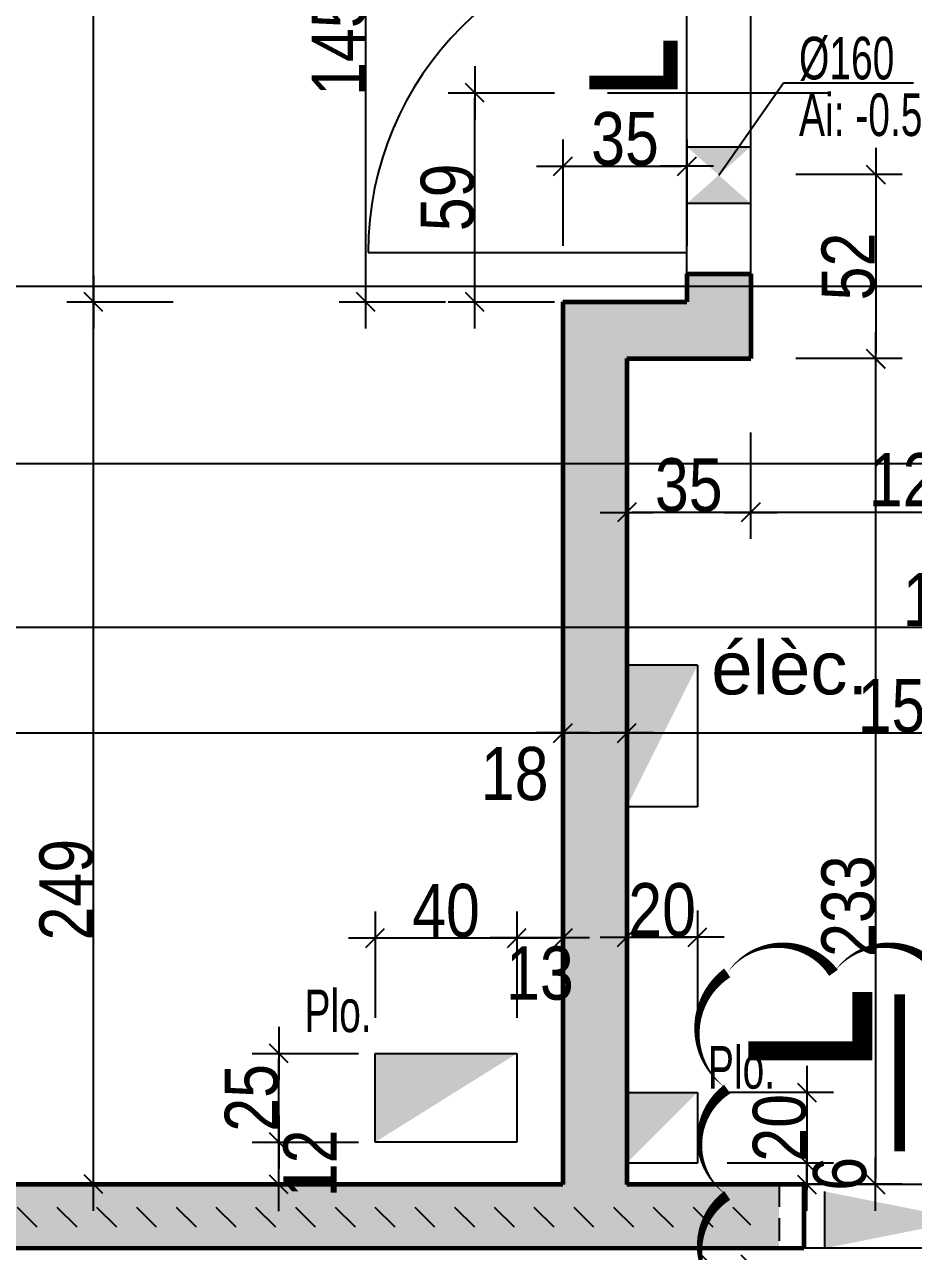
# Model space of a CAD drawing. Header units: centimetres. Extents: x 38820 to 82487, y -36363 to -12804.
# Drawn here: x 49691.6 to 49942.6, y -22795.3 to -22449 of the extents above; entities that cross this region are included whole.
import ezdxf
from ezdxf.enums import TextEntityAlignment as Align

# ---------------------------------------------------------------- set-up
doc = ezdxf.new("R2010")
doc.units = ezdxf.units.CM
doc.header["$LTSCALE"] = 0.5
doc.linetypes.add('CACHEX2', pattern=[19.05, 12.7, -6.35])
doc.layers.get('DEFPOINTS').update_dxf_attribs({"linetype": 'CONTINUOUS'})
for name, color, linetype in [('01_Cad_2', 5, 'CONTINUOUS'), ('01_cote_gen', 4, 'CONTINUOUS'), ('01_linteaux', 2, 'CONTINUOUS'), ('01_murs_sup', 2, 'CACHEX2'), ('01_resv', 32, 'CONTINUOUS'), ('01_texte', 230, 'CONTINUOUS'), ('AA_COTES', 2, 'CONTINUOUS')]:
    doc.layers.add(name, color=color, linetype=linetype)
doc.layers.add('01_murs_coup', color=5, linetype='CONTINUOUS', lineweight=60)
doc.styles.add('ARIAL', font='arial.ttf')
doc.styles.add('Arial Narrow', font='ARIALN.TTF')
doc.styles.add('impact', font='impact.ttf')
doc.styles.add('STYLE2', font='ARIALN.TTF')
doc.dimstyles.new('JB50', dxfattribs={"dimscale": 0.1, "dimtxt": 150, "dimasz": 15, "dimexe": 0.1, "dimexo": 0.1, "dimgap": 0.09, "dimtad": 1, "dimdec": 1, "dimdsep": 46, "dimtxsty": 'STYLE2', "dimblk1": 'BOND_G', "dimblk2": 'BOND_D', "dimsah": 1, "dimcen": 1.5, "dimdle": 0.01, "dimse1": 1, "dimse2": 1, "dimclrd": 4, "dimclre": 2, "dimclrt": 6, "dimazin": 2, "dimtfac": 2.333333, "dimtdec": 1, "dimtix": 1, "dimtmove": 2, "dimatfit": 3, "dimldrblk": 'BOND_G', "dimfxl": 1, "dimtolj": 1, "dimtzin": 0, "dimarcsym": 0})

# ---------------------------------------------------------------- blocks, each defined once
blk = doc.blocks.new('BOND_G')
at = {"layer": 'AA_COTES', "color": 0}
for p, q in [((0, -5), (0, 15)), ((5, 0), (-5, 0)), ((1.77, 1.77), (-1.77, -1.77))]:
    blk.add_line(p, q, dxfattribs=at)
blk = doc.blocks.new('BOND_D')
at = {"layer": 'AA_COTES', "color": 0}
for p, q in [((0, 5), (0, -15)), ((5, 0), (-5, 0)), ((-1.77, -1.77), (1.77, 1.77))]:
    blk.add_line(p, q, dxfattribs=at)
blk = doc.blocks.new('*D707')
at = {"layer": '01_cote_gen', "color": 4, "lineweight": -2, "transparency": 16777216}
blk.add_line((49193.14, -22619.1), (50724.13, -22619.1), dxfattribs=at)
at = {"layer": 'DEFPOINTS', "color": 0}
for p in [(50725.63, -22619.1), (49191.64, -22728.43), (50725.63, -22728.43)]:
    blk.add_point(p, dxfattribs=at)
at = {"layer": '01_cote_gen', "color": 4, "lineweight": -2, "transparency": 16777216, "xscale": 1.5, "yscale": 1.5, "zscale": 1.5, "rotation": 180}
blk.add_blockref('BOND_G', (49191.64, -22619.1), dxfattribs=at)
at = {"layer": '01_cote_gen', "color": 4, "lineweight": -2, "transparency": 16777216, "xscale": 1.5, "yscale": 1.5, "zscale": 1.5}
blk.add_blockref('BOND_D', (50725.63, -22619.1), dxfattribs=at)
at = {"layer": '01_cote_gen', "color": 6, "transparency": 16777216, "insert": (49958.63, -22611.43), "char_height": 15, "attachment_point": 5, "style": 'STYLE2'}
blk.add_mtext('\\A1;1534', dxfattribs=at)
blk = doc.blocks.new('*D709')
at = {"layer": '01_cote_gen', "color": 4, "lineweight": -2, "transparency": 16777216}
blk.add_line((49209.13, -22648.97), (49842.13, -22648.97), dxfattribs=at)
at = {"layer": 'DEFPOINTS', "color": 0}
for p in [(49843.63, -22648.97), (49207.63, -22661.4), (49843.63, -22691.9)]:
    blk.add_point(p, dxfattribs=at)
at = {"layer": '01_cote_gen', "color": 4, "lineweight": -2, "transparency": 16777216, "xscale": 1.5, "yscale": 1.5, "zscale": 1.5, "rotation": 180}
blk.add_blockref('BOND_G', (49207.63, -22648.97), dxfattribs=at)
at = {"layer": '01_cote_gen', "color": 4, "lineweight": -2, "transparency": 16777216, "xscale": 1.5, "yscale": 1.5, "zscale": 1.5}
blk.add_blockref('BOND_D', (49843.63, -22648.97), dxfattribs=at)
at = {"layer": '01_cote_gen', "color": 6, "transparency": 16777216, "insert": (49525.63, -22641.3), "char_height": 15, "attachment_point": 5, "style": 'STYLE2'}
blk.add_mtext('\\A1;636', dxfattribs=at)
blk = doc.blocks.new('*D710')
at = {"layer": '01_cote_gen', "color": 4, "lineweight": -2, "transparency": 16777216}
blk.add_line((49845.13, -22648.97), (49860.13, -22648.97), dxfattribs=at)
at = {"layer": 'DEFPOINTS', "color": 0}
for p in [(49861.63, -22648.97), (49843.63, -22691.9), (49861.63, -22700.14)]:
    blk.add_point(p, dxfattribs=at)
at = {"layer": '01_cote_gen', "color": 4, "lineweight": -2, "transparency": 16777216, "xscale": 1.5, "yscale": 1.5, "zscale": 1.5, "rotation": 180}
blk.add_blockref('BOND_G', (49843.63, -22648.97), dxfattribs=at)
at = {"layer": '01_cote_gen', "color": 4, "lineweight": -2, "transparency": 16777216, "xscale": 1.5, "yscale": 1.5, "zscale": 1.5}
blk.add_blockref('BOND_D', (49861.63, -22648.97), dxfattribs=at)
at = {"layer": '01_cote_gen', "color": 6, "transparency": 16777216, "insert": (49829.98, -22660.53), "char_height": 15, "attachment_point": 5, "style": 'STYLE2'}
blk.add_mtext('\\A1;18', dxfattribs=at)
blk = doc.blocks.new('*D711')
at = {"layer": '01_cote_gen', "color": 4, "lineweight": -2, "transparency": 16777216}
blk.add_line((49863.13, -22648.97), (50019.13, -22648.97), dxfattribs=at)
at = {"layer": 'DEFPOINTS', "color": 0}
for p in [(50020.63, -22648.97), (49861.63, -22700.14), (50020.63, -22700.14)]:
    blk.add_point(p, dxfattribs=at)
at = {"layer": '01_cote_gen', "color": 4, "lineweight": -2, "transparency": 16777216, "xscale": 1.5, "yscale": 1.5, "zscale": 1.5, "rotation": 180}
blk.add_blockref('BOND_G', (49861.63, -22648.97), dxfattribs=at)
at = {"layer": '01_cote_gen', "color": 4, "lineweight": -2, "transparency": 16777216, "xscale": 1.5, "yscale": 1.5, "zscale": 1.5}
blk.add_blockref('BOND_D', (50020.63, -22648.97), dxfattribs=at)
at = {"layer": '01_cote_gen', "color": 6, "transparency": 16777216, "insert": (49941.13, -22641.3), "char_height": 15, "attachment_point": 5, "style": 'STYLE2'}
blk.add_mtext('\\A1;159', dxfattribs=at)
blk = doc.blocks.new('*D1338')
at = {"layer": '01_cote_gen', "color": 4, "lineweight": -2, "transparency": 16777216}
blk.add_line((50019.07, -22586.71), (49898.12, -22586.71), dxfattribs=at)
at = {"layer": 'DEFPOINTS', "color": 0}
for p in [(49896.62, -22566.9), (50020.57, -22571.82), (49896.62, -22586.71)]:
    blk.add_point(p, dxfattribs=at)
at = {"layer": '01_cote_gen', "color": 4, "lineweight": -2, "transparency": 16777216, "xscale": 1.5, "yscale": 1.5, "zscale": 1.5, "rotation": 180}
blk.add_blockref('BOND_D', (49896.62, -22586.71), dxfattribs=at)
at = {"layer": '01_cote_gen', "color": 4, "lineweight": -2, "transparency": 16777216, "xscale": 1.5, "yscale": 1.5, "zscale": 1.5}
blk.add_blockref('BOND_G', (50020.57, -22586.71), dxfattribs=at)
at = {"layer": '01_cote_gen', "color": 6, "transparency": 16777216, "insert": (49944.3, -22577.49), "char_height": 15, "attachment_point": 5, "style": 'STYLE2'}
blk.add_mtext('\\A1;124', dxfattribs=at)
blk = doc.blocks.new('*D1339')
at = {"layer": '01_cote_gen', "color": 4, "lineweight": -2, "transparency": 16777216}
blk.add_line((49895.12, -22586.71), (49863.12, -22586.71), dxfattribs=at)
at = {"layer": 'DEFPOINTS', "color": 0}
for p in [(49861.62, -22566.81), (49896.62, -22566.8), (49861.62, -22586.71)]:
    blk.add_point(p, dxfattribs=at)
at = {"layer": '01_cote_gen', "color": 4, "lineweight": -2, "transparency": 16777216, "xscale": 1.5, "yscale": 1.5, "zscale": 1.5, "rotation": 180}
blk.add_blockref('BOND_D', (49861.62, -22586.71), dxfattribs=at)
at = {"layer": '01_cote_gen', "color": 4, "lineweight": -2, "transparency": 16777216, "xscale": 1.5, "yscale": 1.5, "zscale": 1.5}
blk.add_blockref('BOND_G', (49896.62, -22586.71), dxfattribs=at)
at = {"layer": '01_cote_gen', "color": 6, "transparency": 16777216, "insert": (49879.12, -22579.04), "char_height": 15, "attachment_point": 5, "style": 'STYLE2'}
blk.add_mtext('\\A1;35', dxfattribs=at)
blk = doc.blocks.new('*D1357')
at = {"layer": '01_cote_gen', "color": 4, "lineweight": -2, "transparency": 16777216}
blk.add_line((49711.08, -22774.82), (49711.08, -22528.82), dxfattribs=at)
at = {"layer": 'DEFPOINTS', "color": 0}
for p in [(49711.08, -22527.32), (49810.31, -22527.32), (49810.31, -22776.32)]:
    blk.add_point(p, dxfattribs=at)
at = {"layer": '01_cote_gen', "color": 4, "lineweight": -2, "transparency": 16777216, "xscale": 1.5, "yscale": 1.5, "zscale": 1.5}
for name, p, rotation in [('BOND_D', (49711.08, -22527.32), 90), ('BOND_G', (49711.08, -22776.32), 270)]:
    blk.add_blockref(name, p, dxfattribs=dict(at, rotation=rotation))
at = {"layer": '01_cote_gen', "color": 6, "transparency": 16777216, "insert": (49703.42, -22693.19), "char_height": 15, "attachment_point": 5, "rotation": 90, "style": 'STYLE2'}
blk.add_mtext('\\A1;249', dxfattribs=at)
blk = doc.blocks.new('*D1358')
at = {"layer": '01_cote_gen', "color": 4, "lineweight": -2, "transparency": 16777216}
blk.add_line((49711.08, -22525.82), (49711.08, -21965.82), dxfattribs=at)
at = {"layer": 'DEFPOINTS', "color": 0}
for p in [(49711.08, -21964.32), (49753.77, -21964.32), (49810.31, -22527.32)]:
    blk.add_point(p, dxfattribs=at)
at = {"layer": '01_cote_gen', "color": 4, "lineweight": -2, "transparency": 16777216, "xscale": 1.5, "yscale": 1.5, "zscale": 1.5}
for name, p, rotation in [('BOND_D', (49711.08, -21964.32), 90), ('BOND_G', (49711.08, -22527.32), 270)]:
    blk.add_blockref(name, p, dxfattribs=dict(at, rotation=rotation))
at = {"layer": '01_cote_gen', "color": 6, "transparency": 16777216, "insert": (49703.42, -22245.82), "char_height": 15, "attachment_point": 5, "rotation": 90, "style": 'STYLE2'}
blk.add_mtext('\\A1;563', dxfattribs=at)
blk = doc.blocks.new('*D1403')
at = {"layer": '01_cote_gen', "color": 4, "lineweight": -2, "ltscale": 2, "transparency": 16777216}
blk.add_line((49681.25, -22774.88), (49681.25, -21965.82), dxfattribs=at)
at = {"layer": 'DEFPOINTS', "color": 0, "ltscale": 2}
for p in [(49681.25, -21964.32), (49717.98, -21964.32), (49717.98, -22776.38)]:
    blk.add_point(p, dxfattribs=at)
at = {"layer": '01_cote_gen', "color": 4, "lineweight": -2, "ltscale": 2, "transparency": 16777216, "xscale": 1.5, "yscale": 1.5, "zscale": 1.5}
for name, p, rotation in [('BOND_D', (49681.25, -21964.32), 90), ('BOND_G', (49681.25, -22776.38), 270)]:
    blk.add_blockref(name, p, dxfattribs=dict(at, rotation=rotation))
at = {"layer": '01_cote_gen', "color": 6, "ltscale": 2, "transparency": 16777216, "insert": (49673.58, -22331.35), "char_height": 15, "attachment_point": 5, "rotation": 90, "style": 'STYLE2'}
blk.add_mtext('\\A1;812.1', dxfattribs=at)
blk = doc.blocks.new('*D1442')
at = {"layer": '01_cote_gen', "color": 4, "lineweight": -2, "ltscale": 2, "transparency": 16777216}
blk.add_line((49845.12, -22489), (49877.12, -22489), dxfattribs=at)
at = {"layer": 'DEFPOINTS', "color": 0, "ltscale": 2}
for p in [(49878.62, -22489), (49843.62, -22527.32), (49878.62, -22527.32)]:
    blk.add_point(p, dxfattribs=at)
at = {"layer": '01_cote_gen', "color": 4, "lineweight": -2, "ltscale": 2, "transparency": 16777216, "xscale": 1.5, "yscale": 1.5, "zscale": 1.5, "rotation": 180}
blk.add_blockref('BOND_G', (49843.62, -22489), dxfattribs=at)
at = {"layer": '01_cote_gen', "color": 4, "lineweight": -2, "ltscale": 2, "transparency": 16777216, "xscale": 1.5, "yscale": 1.5, "zscale": 1.5}
blk.add_blockref('BOND_D', (49878.62, -22489), dxfattribs=at)
at = {"layer": '01_cote_gen', "color": 6, "ltscale": 2, "transparency": 16777216, "insert": (49861.12, -22481.33), "char_height": 15, "attachment_point": 5, "style": 'STYLE2'}
blk.add_mtext('\\A1;35', dxfattribs=at)
blk = doc.blocks.new('*D1443')
at = {"layer": '01_cote_gen', "color": 4, "lineweight": -2, "ltscale": 2, "transparency": 16777216}
blk.add_line((49818.73, -22525.82), (49818.73, -22469.79), dxfattribs=at)
at = {"layer": 'DEFPOINTS', "color": 0, "ltscale": 2}
for p in [(49818.73, -22468.29), (49860.23, -22468.29), (49843.62, -22527.32)]:
    blk.add_point(p, dxfattribs=at)
at = {"layer": '01_cote_gen', "color": 4, "lineweight": -2, "ltscale": 2, "transparency": 16777216, "xscale": 1.5, "yscale": 1.5, "zscale": 1.5}
for name, p, rotation in [('BOND_D', (49818.73, -22468.29), 90), ('BOND_G', (49818.73, -22527.32), 270)]:
    blk.add_blockref(name, p, dxfattribs=dict(at, rotation=rotation))
at = {"layer": '01_cote_gen', "color": 6, "ltscale": 2, "transparency": 16777216, "insert": (49811.06, -22497.81), "char_height": 15, "attachment_point": 5, "rotation": 90, "style": 'STYLE2'}
blk.add_mtext('\\A1;59', dxfattribs=at)
blk = doc.blocks.new('*D1458')
at = {"layer": '01_cote_gen', "color": 4, "lineweight": -2, "transparency": 16777216}
blk.add_line((49931.85, -22544.82), (49931.85, -22774.85), dxfattribs=at)
at = {"layer": 'DEFPOINTS', "color": 0}
for p in [(49896.62, -22543.32), (49886.62, -22776.35), (49931.85, -22776.35)]:
    blk.add_point(p, dxfattribs=at)
at = {"layer": '01_cote_gen', "color": 4, "lineweight": -2, "transparency": 16777216, "xscale": 1.5, "yscale": 1.5, "zscale": 1.5}
for name, p, rotation in [('BOND_G', (49931.85, -22543.32), 90), ('BOND_D', (49931.85, -22776.35), 270)]:
    blk.add_blockref(name, p, dxfattribs=dict(at, rotation=rotation))
at = {"layer": '01_cote_gen', "color": 6, "transparency": 16777216, "insert": (49924.18, -22697.84), "char_height": 15, "attachment_point": 5, "rotation": 90, "style": 'STYLE2'}
blk.add_mtext('\\A1;233', dxfattribs=at)
blk = doc.blocks.new('*D1777')
at = {"layer": '01_resv', "color": 4, "lineweight": -2, "transparency": 16777216}
blk.add_line((49792.1, -22706.83), (49829.1, -22706.83), dxfattribs=at)
at = {"layer": 'DEFPOINTS', "color": 0}
for p in [(49830.6, -22706.83), (49790.6, -22739.45), (49830.6, -22739.45)]:
    blk.add_point(p, dxfattribs=at)
at = {"layer": '01_resv', "color": 4, "lineweight": -2, "transparency": 16777216, "xscale": 1.5, "yscale": 1.5, "zscale": 1.5, "rotation": 180}
blk.add_blockref('BOND_G', (49790.6, -22706.83), dxfattribs=at)
at = {"layer": '01_resv', "color": 4, "lineweight": -2, "transparency": 16777216, "xscale": 1.5, "yscale": 1.5, "zscale": 1.5}
blk.add_blockref('BOND_D', (49830.6, -22706.83), dxfattribs=at)
at = {"layer": '01_resv', "color": 6, "transparency": 16777216, "insert": (49810.6, -22699.16), "char_height": 15, "attachment_point": 5, "style": 'STYLE2'}
blk.add_mtext('\\A1;40', dxfattribs=at)
blk = doc.blocks.new('*D1778')
at = {"layer": '01_resv', "color": 4, "lineweight": -2, "transparency": 16777216}
blk.add_line((49832.1, -22706.83), (49842.12, -22706.83), dxfattribs=at)
at = {"layer": 'DEFPOINTS', "color": 0}
for p in [(49843.62, -22706.83), (49830.6, -22717.24), (49843.62, -22717.24)]:
    blk.add_point(p, dxfattribs=at)
at = {"layer": '01_resv', "color": 4, "lineweight": -2, "transparency": 16777216, "xscale": 1.5, "yscale": 1.5, "zscale": 1.5, "rotation": 180}
blk.add_blockref('BOND_G', (49830.6, -22706.83), dxfattribs=at)
at = {"layer": '01_resv', "color": 4, "lineweight": -2, "transparency": 16777216, "xscale": 1.5, "yscale": 1.5, "zscale": 1.5}
blk.add_blockref('BOND_D', (49843.62, -22706.83), dxfattribs=at)
at = {"layer": '01_resv', "color": 6, "transparency": 16777216, "insert": (49837.11, -22716.84), "char_height": 15, "attachment_point": 5, "style": 'STYLE2'}
blk.add_mtext('\\A1;13', dxfattribs=at)
blk = doc.blocks.new('*D1779')
at = {"layer": '01_resv', "color": 4, "lineweight": -2, "transparency": 16777216}
blk.add_line((49763.41, -22774.91), (49763.41, -22765.95), dxfattribs=at)
at = {"layer": 'DEFPOINTS', "color": 0}
for p in [(49763.41, -22764.45), (49807.43, -22764.45), (49807.43, -22776.41)]:
    blk.add_point(p, dxfattribs=at)
at = {"layer": '01_resv', "color": 4, "lineweight": -2, "transparency": 16777216, "xscale": 1.5, "yscale": 1.5, "zscale": 1.5}
for name, p, rotation in [('BOND_D', (49763.41, -22764.45), 90), ('BOND_G', (49763.41, -22776.41), 270)]:
    blk.add_blockref(name, p, dxfattribs=dict(at, rotation=rotation))
at = {"layer": '01_resv', "color": 6, "transparency": 16777216, "insert": (49772.18, -22770.43), "char_height": 15, "attachment_point": 5, "rotation": 90, "style": 'STYLE2'}
blk.add_mtext('\\A1;12', dxfattribs=at)
blk = doc.blocks.new('*D1780')
at = {"layer": '01_resv', "color": 4, "lineweight": -2, "transparency": 16777216}
blk.add_line((49763.41, -22762.95), (49763.41, -22740.95), dxfattribs=at)
at = {"layer": 'DEFPOINTS', "color": 0}
for p in [(49763.41, -22739.45), (49790.6, -22739.45), (49790.6, -22764.45)]:
    blk.add_point(p, dxfattribs=at)
at = {"layer": '01_resv', "color": 4, "lineweight": -2, "transparency": 16777216, "xscale": 1.5, "yscale": 1.5, "zscale": 1.5}
for name, p, rotation in [('BOND_D', (49763.41, -22739.45), 90), ('BOND_G', (49763.41, -22764.45), 270)]:
    blk.add_blockref(name, p, dxfattribs=dict(at, rotation=rotation))
at = {"layer": '01_resv', "color": 6, "transparency": 16777216, "insert": (49755.74, -22751.95), "char_height": 15, "attachment_point": 5, "rotation": 90, "style": 'STYLE2'}
blk.add_mtext('\\A1;25', dxfattribs=at)
blk = doc.blocks.new('*D1781')
at = {"layer": '01_resv', "color": 4, "lineweight": -2, "transparency": 16777216}
blk.add_line((49912.48, -22751.92), (49912.48, -22768.92), dxfattribs=at)
at = {"layer": 'DEFPOINTS', "color": 0}
for p in [(49881.59, -22750.42), (49881.59, -22770.42), (49912.48, -22770.42)]:
    blk.add_point(p, dxfattribs=at)
at = {"layer": '01_resv', "color": 4, "lineweight": -2, "transparency": 16777216, "xscale": 1.5, "yscale": 1.5, "zscale": 1.5}
for name, p, rotation in [('BOND_G', (49912.48, -22750.42), 90), ('BOND_D', (49912.48, -22770.42), 270)]:
    blk.add_blockref(name, p, dxfattribs=dict(at, rotation=rotation))
at = {"layer": '01_resv', "color": 6, "transparency": 16777216, "insert": (49904.81, -22760.42), "char_height": 15, "attachment_point": 5, "rotation": 90, "style": 'STYLE2'}
blk.add_mtext('\\A1;20', dxfattribs=at)
blk = doc.blocks.new('*D1782')
at = {"layer": '01_resv', "color": 4, "lineweight": -2, "transparency": 16777216}
blk.add_line((49912.48, -22771.92), (49912.48, -22774.88), dxfattribs=at)
at = {"layer": 'DEFPOINTS', "color": 0}
for p in [(49906.53, -22770.42), (49906.52, -22776.38), (49912.48, -22776.38)]:
    blk.add_point(p, dxfattribs=at)
at = {"layer": '01_resv', "color": 4, "lineweight": -2, "transparency": 16777216, "xscale": 1.5, "yscale": 1.5, "zscale": 1.5}
for name, p, rotation in [('BOND_G', (49912.48, -22770.42), 90), ('BOND_D', (49912.48, -22776.38), 270)]:
    blk.add_blockref(name, p, dxfattribs=dict(at, rotation=rotation))
at = {"layer": '01_resv', "color": 6, "transparency": 16777216, "insert": (49921.8, -22773.4), "char_height": 15, "attachment_point": 5, "rotation": 90, "style": 'STYLE2'}
blk.add_mtext('\\A1;6', dxfattribs=at)
blk = doc.blocks.new('*D1783')
at = {"layer": '01_resv', "color": 4, "lineweight": -2, "transparency": 16777216}
blk.add_line((49863.12, -22706.62), (49880.09, -22706.62), dxfattribs=at)
at = {"layer": 'DEFPOINTS', "color": 0}
for p in [(49881.59, -22706.62), (49861.62, -22748.21), (49881.59, -22748.21)]:
    blk.add_point(p, dxfattribs=at)
at = {"layer": '01_resv', "color": 4, "lineweight": -2, "transparency": 16777216, "xscale": 1.5, "yscale": 1.5, "zscale": 1.5, "rotation": 180}
blk.add_blockref('BOND_G', (49861.62, -22706.62), dxfattribs=at)
at = {"layer": '01_resv', "color": 4, "lineweight": -2, "transparency": 16777216, "xscale": 1.5, "yscale": 1.5, "zscale": 1.5}
blk.add_blockref('BOND_D', (49881.59, -22706.62), dxfattribs=at)
at = {"layer": '01_resv', "color": 6, "transparency": 16777216, "insert": (49871.6, -22698.95), "char_height": 15, "attachment_point": 5, "style": 'STYLE2'}
blk.add_mtext('\\A1;20', dxfattribs=at)
blk = doc.blocks.new('*D1791')
at = {"layer": '01_resv', "color": 4, "lineweight": -2, "transparency": 16777216}
blk.add_line((49931.89, -22492.84), (49931.89, -22541.82), dxfattribs=at)
at = {"layer": 'DEFPOINTS', "color": 0}
for p in [(49887.64, -22491.34), (49909.35, -22543.32), (49931.89, -22543.32)]:
    blk.add_point(p, dxfattribs=at)
at = {"layer": '01_resv', "color": 4, "lineweight": -2, "transparency": 16777216, "xscale": 1.5, "yscale": 1.5, "zscale": 1.5}
for name, p, rotation in [('BOND_G', (49931.89, -22491.34), 90), ('BOND_D', (49931.89, -22543.32), 270)]:
    blk.add_blockref(name, p, dxfattribs=dict(at, rotation=rotation))
at = {"layer": '01_resv', "color": 6, "transparency": 16777216, "insert": (49924.22, -22517.33), "char_height": 15, "attachment_point": 5, "rotation": 90, "style": 'STYLE2'}
blk.add_mtext('\\A1;52', dxfattribs=at)
blk = doc.blocks.new('*D1794')
at = {"layer": '01_resv', "color": 4, "lineweight": -2, "transparency": 16777216}
blk.add_line((49787.97, -22525.82), (49787.97, -22383.86), dxfattribs=at)
at = {"layer": 'DEFPOINTS', "color": 0}
for p in [(49787.97, -22382.36), (49828.99, -22382.36), (49843.62, -22527.32)]:
    blk.add_point(p, dxfattribs=at)
at = {"layer": '01_resv', "color": 4, "lineweight": -2, "transparency": 16777216, "xscale": 1.5, "yscale": 1.5, "zscale": 1.5}
for name, p, rotation in [('BOND_D', (49787.97, -22382.36), 90), ('BOND_G', (49787.97, -22527.32), 270)]:
    blk.add_blockref(name, p, dxfattribs=dict(at, rotation=rotation))
at = {"layer": '01_resv', "color": 6, "transparency": 16777216, "insert": (49780.31, -22454.84), "char_height": 15, "attachment_point": 5, "rotation": 90, "style": 'STYLE2'}
blk.add_mtext('\\A1;145', dxfattribs=at)

msp = doc.modelspace()

# ---------------------------------------------------------------- hatches: boundary and pattern name
at = {"layer": '01_murs_sup'}
h = msp.add_hatch(dxfattribs=at)
h.set_pattern_fill('DASH', color=256, scale=2.5, angle=135)
h.set_pattern_definition([(135, (-18726.4956, -4683.299), (-11.22532015, 9e-16), [7.9375, -7.9375])])
h.paths.add_polyline_path([(50725.551, -22459.29), (50709.613, -22459.29), (50709.613, -22776.39), (50038.613, -22776.388), (50038.613, -22484.326), (50020.613, -22484.327), (50020.613, -22776.32), (50006.629, -22776.325), (50006.629, -22794.395), (50725.63, -22794.39)])
h.paths.add_polyline_path([(49904.631, -22776.422), (49861.618, -22776.415), (49861.618, -22543.317), (49896.618, -22543.317), (49896.618, -22519.395), (49878.618, -22519.395), (49878.618, -22527.317), (49843.618, -22527.317), (49843.618, -22776.412), (49207.614, -22776.32), (49207.614, -22458.323), (49191.614, -22458.323), (49191.614, -22794.317), (49904.633, -22794.423)])
h = msp.add_hatch(dxfattribs=at)
h.set_pattern_fill('DASH', color=256, scale=2.5, angle=135)
h.set_pattern_definition([(135, (-19116.01, 5488.093), (-11.22532015, 9e-16), [7.9375, -7.9375])])
h.paths.add_polyline_path([(50038.63, -22985.387), (50020.63, -22985.387), (50020.63, -23043.387), (50038.63, -23043.387)])
h.paths.add_polyline_path([(49896.631, -22985.387), (49878.631, -22985.387), (49878.631, -23043.387), (49896.631, -23043.387)])
h.paths.add_polyline_path([(49896.631, -23133.387), (49878.631, -23133.387), (49878.631, -23274.387), (49896.631, -23274.387)])
h.paths.add_polyline_path([(50038.63, -23133.387), (50020.63, -23133.387), (50020.63, -23274.387), (50038.63, -23274.387)])
h.paths.add_polyline_path([(49191.636, -22794.387), (49896.631, -22794.387), (49896.631, -22778.387), (49861.631, -22778.387), (49843.631, -22778.387), (49207.636, -22778.387), (49191.636, -22778.387)])
h.paths.add_polyline_path([(49896.631, -22796.39), (49878.631, -22796.39), (49878.631, -22895.387), (49896.631, -22895.387)])
h = msp.add_hatch(dxfattribs=at)
h.set_pattern_fill('DASH', color=256, scale=2.5, angle=135)
h.set_pattern_definition([(135, (-19116.01, 5488.093), (-11.22532015, 9e-16), [7.9375, -7.9375])])
h.paths.add_polyline_path([(50038.63, -22985.387), (50020.63, -22985.387), (50020.63, -23043.387), (50038.63, -23043.387)])
h.paths.add_polyline_path([(49896.631, -22985.387), (49878.631, -22985.387), (49878.631, -23043.387), (49896.631, -23043.387)])
h.paths.add_polyline_path([(49896.631, -23133.387), (49878.631, -23133.387), (49878.631, -23274.387), (49896.631, -23274.387)])
h.paths.add_polyline_path([(50038.63, -23133.387), (50020.63, -23133.387), (50020.63, -23274.387), (50038.63, -23274.387)])
h.paths.add_polyline_path([(49191.636, -22794.387), (49896.631, -22794.387), (49896.631, -22778.387), (49861.631, -22778.387), (49843.631, -22778.387), (49207.636, -22778.387), (49191.636, -22778.387)])
h.paths.add_polyline_path([(49896.631, -22796.39), (49878.631, -22796.39), (49878.631, -22895.387), (49896.631, -22895.387)])

# ---------------------------------------------------------------- linework, layer by layer
at = {"layer": '01_Cad_2'}
msp.add_line((52889.389, -22522.97), (45899.389, -22522.97), dxfattribs=at)
at = {"layer": '01_Cad_2', "color": 2}
msp.add_line((52839.389, -22572.97), (45949.389, -22572.97), dxfattribs=at)
at = {"layer": '01_linteaux'}
for p, q in [((49878.618, -22519.395), (49878.626, -22417.395)), ((49896.618, -22519.395), (49896.618, -22417.395)), ((49856.195, -22468.295), (49919.096, -22468.295)), ((49788.62, -22513.394), (49878.619, -22513.4)), ((50013.614, -22776.32), (49911.615, -22776.4)), ((50013.614, -22794.39), (49911.617, -22794.4)), ((50013.629, -22794.387), (49911.632, -22794.387))]:
    msp.add_line(p, q, dxfattribs=at)
msp.add_arc((49878.617, -22513.395), 89.997, 89.99948, 179.99947, dxfattribs=at)
at = {"layer": '01_murs_coup'}
for p, q in [((49878.618, -22519.395), (49878.618, -22527.317)), ((49878.618, -22519.395), (49896.618, -22519.395)), ((49896.618, -22519.395), (49896.618, -22543.317)), ((49843.618, -22527.317), (49843.618, -22776.412)), ((49843.618, -22527.317), (49878.618, -22527.317)), ((49861.618, -22543.317), (49861.618, -22776.415)), ((49861.618, -22543.317), (49896.618, -22543.317)), ((49843.618, -22776.412), (49207.614, -22776.32)), ((49911.615, -22776.39), (49861.618, -22776.32)), ((49911.615, -22776.422), (49861.618, -22776.415)), ((49911.615, -22776.39), (49911.617, -22794.423)), ((49911.617, -22794.423), (49191.614, -22794.317))]:
    msp.add_line(p, q, dxfattribs=at)
at = {"layer": '01_murs_sup'}
for p, q in [((49878.618, -22519.395), (49878.618, -22527.317)), ((49878.618, -22519.395), (49896.618, -22519.395)), ((49896.618, -22519.395), (49896.618, -22543.317)), ((49843.618, -22527.317), (49843.618, -22776.412)), ((49843.618, -22527.317), (49878.618, -22527.317)), ((49861.618, -22543.317), (49861.618, -22776.415)), ((49861.618, -22543.317), (49896.618, -22543.317)), ((49843.618, -22776.412), (49207.614, -22776.32)), ((49904.631, -22776.39), (49861.618, -22776.32)), ((49904.631, -22776.422), (49861.618, -22776.415)), ((49904.631, -22776.39), (49904.633, -22794.423)), ((49904.633, -22794.423), (49191.614, -22794.317))]:
    msp.add_line(p, q, dxfattribs=at)
at = {"layer": '01_resv'}
for p, q in [((49887.599, -22491.53), (49905.838, -22465.52)), ((49905.838, -22465.52), (49942.556, -22465.52)), ((49878.616, -22483.531), (49896.58, -22483.53)), ((49878.618, -22499.531), (49878.618, -22483.531)), ((49896.58, -22483.53), (49896.581, -22499.531)), ((49896.581, -22499.531), (49878.618, -22499.531)), ((49881.618, -22629.855), (49861.618, -22629.855)), ((49881.618, -22629.855), (49881.618, -22669.855)), ((49881.618, -22669.855), (49861.618, -22669.855)), ((49790.598, -22739.448), (49830.598, -22739.448)), ((49790.598, -22764.448), (49790.598, -22739.448)), ((49830.598, -22739.448), (49830.598, -22764.448)), ((49861.589, -22750.422), (49881.589, -22750.422)), ((49861.589, -22770.422), (49861.589, -22750.422)), ((49881.589, -22750.422), (49881.589, -22770.422)), ((49830.598, -22764.448), (49790.598, -22764.448)), ((49881.589, -22770.422), (49861.589, -22770.422)), ((49917.583, -22794.387), (49917.584, -22778.39))]:
    msp.add_line(p, q, dxfattribs=at)
for points in [[(49878.618, -22483.532), (49896.58, -22483.53), (49896.58, -22499.531), (49878.618, -22499.531)], [(49861.618, -22669.855), (49861.618, -22629.855), (49881.618, -22629.855)], [(49790.598, -22764.448), (49790.598, -22739.448), (49830.598, -22739.448)], [(49861.589, -22750.422), (49881.589, -22750.422), (49861.589, -22770.422)], [(49917.583, -22794.387), (49917.583, -22778.39), (49997.583, -22778.39), (49997.583, -22794.387)]]:
    msp.add_solid(points, dxfattribs=at)
at = {"layer": '01_texte'}
msp.add_lwpolyline([(49889.981, -22716.675, 0, 3, -0.5205671), (49919.981, -22716.675, 0, 3, -0.5205671), (49949.981, -22716.675, 0, 3, -0.5205671), (49979.981, -22716.675, 0, 3, -0.5205671), (50009.981, -22716.675, 0, 3, -0.5205671), (50039.981, -22716.675, 0, 3, -0.5205671), (50063.63, -22723.026, 0, 3, -0.5205671), (50063.63, -22753.026, 0, 3, -0.5205671), (50063.63, -22783.026, 0, 3, -0.5205671), (50063.63, -22813.026, 0, 3, -0.5205671), (50050.033, -22829.429, 0, 3, -0.5205671), (50020.033, -22829.429, 0, 3, -0.5205671), (49990.033, -22829.429, 0, 3, -0.5205671), (49960.033, -22829.429, 0, 3, -0.5205671), (49930.033, -22829.429, 0, 3, -0.5205671), (49900.033, -22829.429, 0, 3, -0.5205671), (49889.981, -22809.481, 0, 3, -0.5205671), (49889.981, -22779.481, 0, 3, -0.5205671), (49889.981, -22749.481, 0, 3, -0.5205671)], format="xyseb", close=True, dxfattribs=at)
at = {"layer": '01_texte', "const_width": 3}
msp.add_lwpolyline([(49938.63, -22722.747), (49938.63, -22766.998)], dxfattribs=at)

# ---------------------------------------------------------------- texts
at = {"layer": '01_texte', "style": 'Arial Narrow', "width": 0.8}
for s, p in [('%%C160', (49910.257, -22464.506)), ('Ai: -0.54', (49910.257, -22480.482)), ('Plo.', (49770.661, -22733.391)), ('Plo.', (49884.542, -22749.344))]:
    msp.add_text(s, height=12, dxfattribs=at).set_placement(p)
at = {"layer": '01_texte', "style": 'impact'}
for s, height, p in [('L ', 25, (49883.53, -22457.206)), ('L', 35, (49941.483, -22732.406))]:
    msp.add_text(s, height=height, rotation=90, dxfattribs=at).set_placement(p, align=Align.BOTTOM_CENTER)
at = {"layer": '01_texte', "style": 'ARIAL'}
msp.add_text('élèc.', height=15, dxfattribs=at).set_placement((49885.487, -22638.081))

# ---------------------------------------------------------------- dimensions: what is measured, and where the dimension line sits
at = {"layer": '01_cote_gen', "ltscale": 2}
dim = msp.add_linear_dim(base=(49681.245, -21964.323), p1=(49717.979, -22776.378), p2=(49717.979, -21964.323), angle=90, dimstyle='JB50', dxfattribs=at)
dim.commit()
dim.dimension.update_dxf_attribs({"geometry": '*D1403', "text_midpoint": (49673.577, -22331.351), "dimtype": 160})
at = {"layer": '01_cote_gen'}
dim = msp.add_linear_dim(base=(49711.083, -21964.323), p1=(49810.311, -22527.317), p2=(49753.773, -21964.323), angle=90, dimstyle='JB50', dxfattribs=at)
dim.commit()
dim.dimension.update_dxf_attribs({"geometry": '*D1358', "text_midpoint": (49703.415, -22245.82)})
at = {"layer": '01_cote_gen', "ltscale": 2}
dim = msp.add_linear_dim(base=(49818.729, -22468.295), p1=(49843.618, -22527.317), p2=(49860.229, -22468.295), angle=90, dimstyle='JB50', dxfattribs=at)
dim.commit()
dim.dimension.update_dxf_attribs({"geometry": '*D1443', "text_midpoint": (49811.061, -22497.806)})
dim = msp.add_linear_dim(base=(49878.618, -22489), p1=(49843.618, -22527.317), p2=(49878.618, -22527.317), dimstyle='JB50', dxfattribs=at)
dim.commit()
dim.dimension.update_dxf_attribs({"geometry": '*D1442', "text_midpoint": (49861.118, -22481.332)})
at = {"layer": '01_cote_gen'}
for base, p1, p2, picture, middle in [((49711.083, -22527.317), (49810.311, -22776.32), (49810.311, -22527.317), '*D1357', (49703.415, -22693.186)), ((49931.848, -22776.355), (49896.618, -22543.317), (49886.617, -22776.355), '*D1458', (49924.181, -22697.84))]:
    dim = msp.add_linear_dim(base=base, p1=p1, p2=p2, angle=90, dimstyle='JB50', dxfattribs=at)
    dim.commit()
    dim.dimension.update_dxf_attribs({"geometry": picture, "text_midpoint": middle, "dimtype": 160})
for base, p1, p2, picture, middle in [((49861.618, -22586.712), (49896.618, -22566.803), (49861.618, -22566.806), '*D1339', (49879.118, -22579.044)), ((50725.63, -22619.1), (49191.636, -22728.427), (50725.63, -22728.427), '*D707', (49958.633, -22611.433)), ((49843.633, -22648.967), (49207.63, -22661.397), (49843.633, -22691.9), '*D709', (49525.631, -22641.299)), ((50020.628, -22648.967), (49861.633, -22700.144), (50020.628, -22700.144), '*D711', (49941.131, -22641.299))]:
    dim = msp.add_linear_dim(base=base, p1=p1, p2=p2, dimstyle='JB50', dxfattribs=at)
    dim.commit()
    dim.dimension.update_dxf_attribs({"geometry": picture, "text_midpoint": middle})
for base, p1, p2, picture, middle in [((49896.618, -22586.712), (50020.569, -22571.815), (49896.618, -22566.903), '*D1338', (49944.3, -22577.488)), ((49861.633, -22648.967), (49843.633, -22691.9), (49861.633, -22700.144), '*D710', (49829.98, -22660.528))]:
    dim = msp.add_linear_dim(base=base, p1=p1, p2=p2, dimstyle='JB50', dxfattribs=at)
    dim.commit()
    dim.dimension.update_dxf_attribs({"geometry": picture, "text_midpoint": middle, "dimtype": 160})
at = {"layer": '01_resv'}
for base, p1, p2, picture, middle in [((49787.974, -22382.358), (49843.618, -22527.317), (49828.992, -22382.358), '*D1794', (49780.307, -22454.838)), ((49931.887, -22543.317), (49887.638, -22491.335), (49909.348, -22543.317), '*D1791', (49924.22, -22517.326)), ((49763.411, -22739.448), (49790.598, -22764.448), (49790.598, -22739.448), '*D1780', (49755.743, -22751.948)), ((49912.481, -22770.422), (49881.589, -22750.422), (49881.589, -22770.422), '*D1781', (49904.813, -22760.422))]:
    dim = msp.add_linear_dim(base=base, p1=p1, p2=p2, angle=90, dimstyle='JB50', dxfattribs=at)
    dim.commit()
    dim.dimension.update_dxf_attribs({"geometry": picture, "text_midpoint": middle})
for base, p1, p2, picture, middle in [((49830.598, -22706.827), (49790.598, -22739.448), (49830.598, -22739.448), '*D1777', (49810.598, -22699.16)), ((49881.589, -22706.621), (49861.618, -22748.214), (49881.589, -22748.214), '*D1783', (49871.604, -22698.953))]:
    dim = msp.add_linear_dim(base=base, p1=p1, p2=p2, dimstyle='JB50', dxfattribs=at)
    dim.commit()
    dim.dimension.update_dxf_attribs({"geometry": picture, "text_midpoint": middle})
dim = msp.add_linear_dim(base=(49843.618, -22706.827), p1=(49830.598, -22717.238), p2=(49843.618, -22717.238), dimstyle='JB50', dxfattribs=at)
dim.commit()
dim.dimension.update_dxf_attribs({"geometry": '*D1778', "text_midpoint": (49837.108, -22716.838), "dimtype": 160})
for base, p1, p2, picture, middle in [((49763.411, -22764.448), (49807.434, -22776.407), (49807.434, -22764.448), '*D1779', (49772.183, -22770.428)), ((49912.481, -22776.383), (49906.531, -22770.422), (49906.523, -22776.383), '*D1782', (49921.801, -22773.402))]:
    dim = msp.add_linear_dim(base=base, p1=p1, p2=p2, angle=90, dimstyle='JB50', dxfattribs=at)
    dim.commit()
    dim.dimension.update_dxf_attribs({"geometry": picture, "text_midpoint": middle, "dimtype": 160})

doc.saveas('drawing.dxf')
